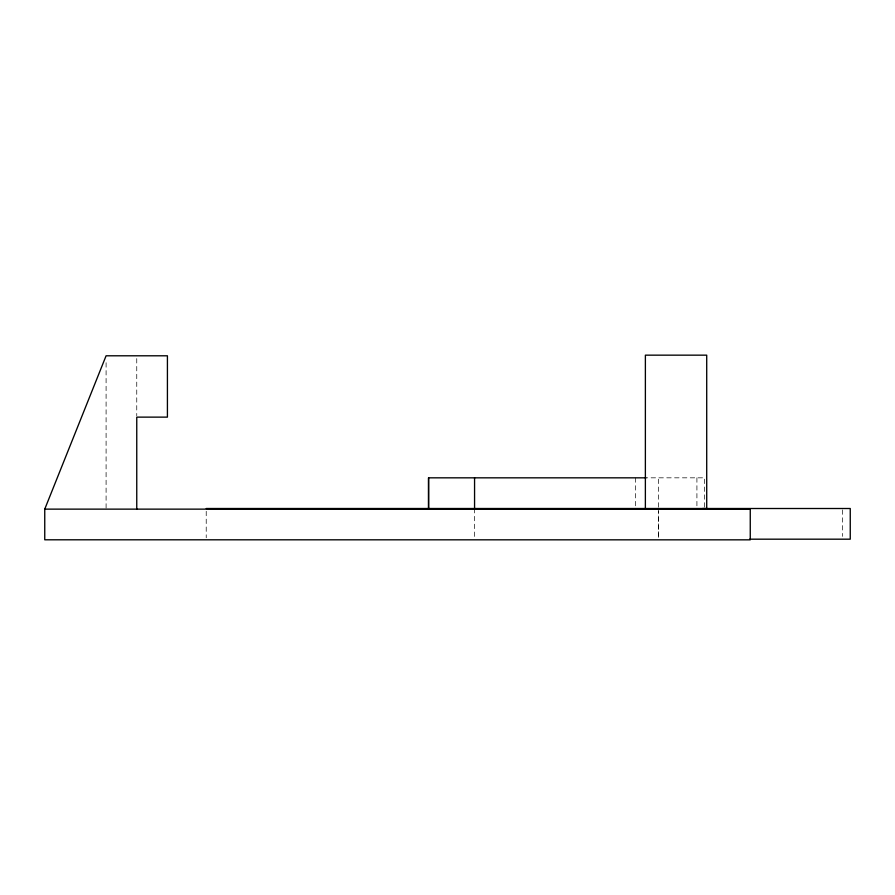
<?xml version="1.0" encoding="UTF-8"?>
<svg xmlns="http://www.w3.org/2000/svg" width="895" height="895" viewBox="0 0 895 895"><rect width="100%" height="100%" fill="white"/><g stroke="black" fill="none" stroke-linecap="round" stroke-linejoin="round"><path stroke-width="0.67" stroke-dasharray="4.47 3.36" d="M658.575 508.125L658.575 538.421L658.575 511.224M658.575 507.107L658.575 477.829M704.578 507.107L704.578 477.829L646.033 477.829M842.587 509.904L842.587 536.385M696.914 477.84L696.914 507.118M635.573 477.84L635.573 507.118M474.563 508.505L474.563 538.432M206.219 511.291L206.219 537.783M136.756 358.582L136.756 415.728M106.091 362.732L106.091 508.573"/><path stroke-width="1.34" d="M428.56 477.829L428.56 508.505L428.56 477.829L646.033 477.829M474.563 508.505L474.563 477.829M645.373 508.505L645.384 355.158L706.714 355.158L706.714 508.505M44.75 509.132L750.256 509.177L750.256 539.842L44.75 539.797L44.75 509.132L106.091 355.796L167.421 355.796L167.421 417.126L136.756 417.126L136.756 509.132M206.219 508.505L850.25 508.505L850.25 539.182L749.663 539.182M702.597 508.505L705.663 508.505"/></g></svg>
